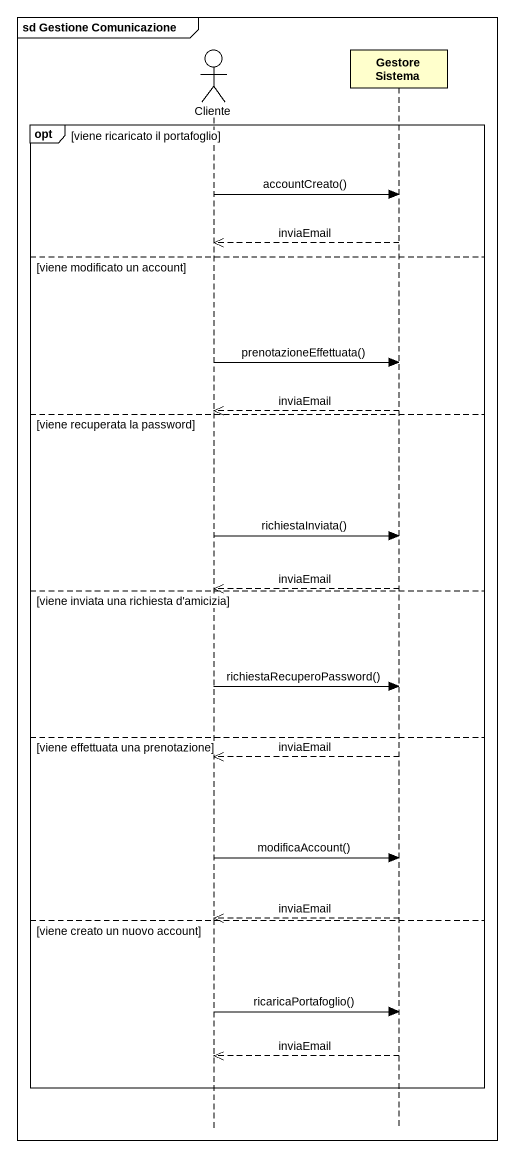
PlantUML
@startuml
mainframe sd Gestione Comunicazione
hide footbox
actor Cliente
participant "Gestore Sistema" as Gestore_Sistema

opt viene ricaricato il portafoglio
  Cliente -> Gestore_Sistema : accountCreato()
  Gestore_Sistema -->> Cliente : inviaEmail
else viene modificato un account
  Cliente -> Gestore_Sistema : prenotazioneEffettuata()
  Gestore_Sistema -->> Cliente : inviaEmail
else viene recuperata la password
  Cliente -> Gestore_Sistema : richiestaInviata()
  Gestore_Sistema -->> Cliente : inviaEmail
else viene inviata una richiesta d'amicizia
  Cliente -> Gestore_Sistema : richiestaRecuperoPassword()
else viene effettuata una prenotazione
  Gestore_Sistema -->> Cliente : inviaEmail
  Cliente -> Gestore_Sistema : modificaAccount()
  Gestore_Sistema -->> Cliente : inviaEmail
else viene creato un nuovo account
  Cliente -> Gestore_Sistema : ricaricaPortafoglio()
  Gestore_Sistema -->> Cliente : inviaEmail
end
@enduml
